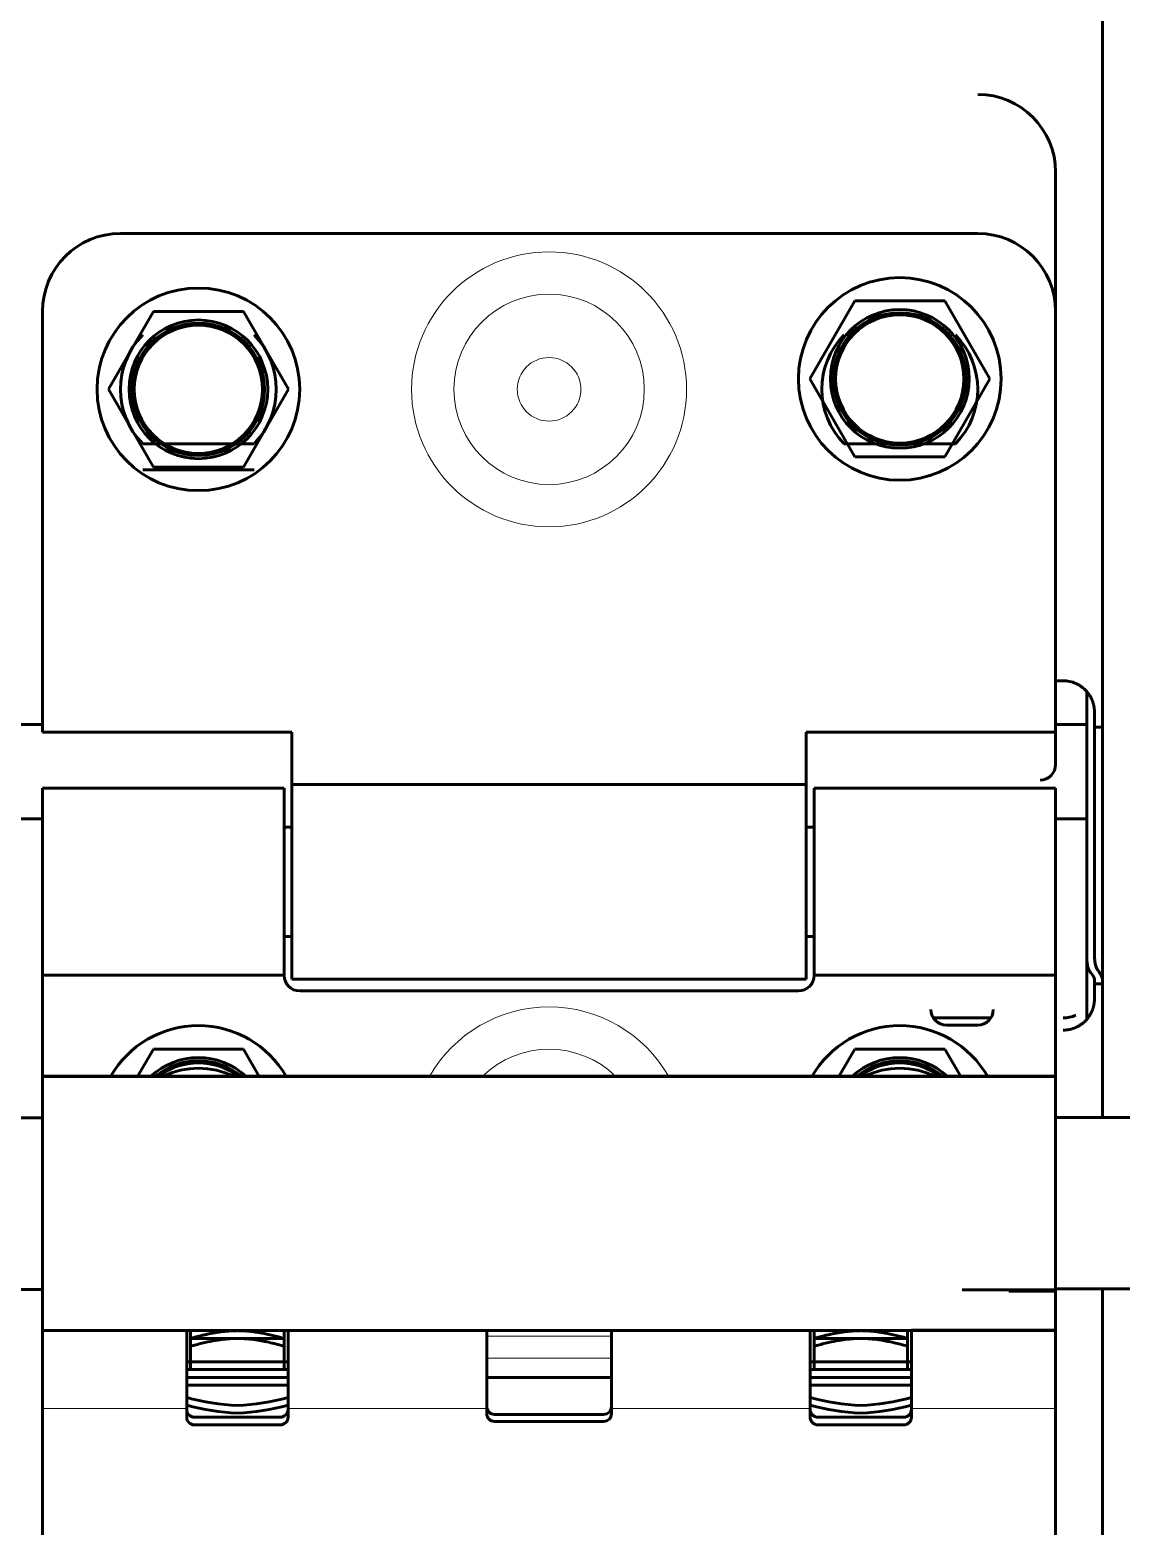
# Model space of a CAD drawing. Header units: millimetres. Extents: x 0 to 840, y 0 to 594.
# Drawn here: x 228.48 to 233.15, y 444.74 to 451.14 of the extents above; entities that cross this region are included whole.
import ezdxf

# ---------------------------------------------------------------- set-up
doc = ezdxf.new("R2010")
doc.units = ezdxf.units.MM
doc.linetypes.add('K5LT_BASIC', pattern=[0])
doc.linetypes.add('K5LT_THIN', pattern=[0])
doc.layers.add('Системный слой', color=7, linetype='Continuous')

msp = doc.modelspace()

# ---------------------------------------------------------------- linework, layer by layer
at = {"layer": 'Системный слой', "color": 5, "linetype": 'K5LT_BASIC', "lineweight": 60, "true_color": 0x0000ff}
for p, q in [((233.06929, 479.15139), (233.06929, 448.15513)), ((232.86929, 450.52806), (232.86929, 447.99472)), ((228.86929, 450.26623), (232.53595, 450.26623)), ((228.53595, 448.1329), (228.53595, 449.9329)), ((229.01017, 449.9329), (228.81772, 449.59957)), ((229.39507, 449.9329), (229.01017, 449.9329)), ((229.58752, 449.59957), (229.39507, 449.9329)), ((232.01017, 449.97747), (231.81772, 449.64413)), ((232.39507, 449.97747), (232.01017, 449.97747)), ((232.58752, 449.64413), (232.39507, 449.97747)), ((232.86929, 449.9329), (232.86929, 448.1329)), ((232.01017, 449.3108), (231.81772, 449.64413)), ((232.39507, 449.3108), (232.58752, 449.64413)), ((229.01017, 449.26623), (228.81772, 449.59957)), ((229.39507, 449.26623), (229.58752, 449.59957)), ((229.44067, 449.36623), (228.96457, 449.36623)), ((232.44067, 449.36623), (231.96457, 449.36623)), ((232.01017, 449.3108), (232.39507, 449.3108)), ((228.96457, 449.25482), (229.44067, 449.25482)), ((229.01017, 449.26623), (229.39507, 449.26623)), ((232.86929, 448.3528), (232.90163, 448.3528)), ((233.00262, 448.30662), (233.00262, 448.26526)), ((233.00262, 448.26526), (233.00262, 448.16526)), ((233.03525, 448.21947), (233.03525, 448.15513)), ((150.88135, 448.16526), (228.53595, 448.16526)), ((229.60262, 448.1329), (228.53595, 448.1329)), ((229.60262, 447.90957), (229.60262, 448.1329)), ((232.86929, 448.1329), (231.80262, 448.1329)), ((231.80262, 448.1329), (231.80262, 447.90957)), ((232.86929, 448.16526), (233.00262, 448.16526)), ((233.00262, 448.16526), (233.00262, 447.76191)), ((233.03525, 448.15513), (233.06929, 448.15513)), ((233.03595, 448.15513), (233.03595, 447.58639)), ((233.06929, 448.15513), (233.06929, 447.07292)), ((228.53595, 447.0929), (228.53595, 447.8929)), ((228.53595, 447.8929), (229.56929, 447.8929)), ((229.56929, 447.0929), (229.56929, 447.8929)), ((229.60262, 447.90957), (229.60262, 447.07623)), ((229.60262, 447.90957), (231.80262, 447.90957)), ((231.80262, 447.07623), (231.80262, 447.90957)), ((231.83595, 447.8929), (232.86929, 447.8929)), ((231.83595, 447.8929), (231.83595, 447.0929)), ((232.86929, 447.0929), (232.86929, 447.8929)), ((150.90262, 447.76191), (228.53595, 447.76191)), ((232.86929, 447.76191), (233.00262, 447.76191)), ((233.00262, 447.76191), (233.00262, 447.50076)), ((229.56929, 447.72623), (229.60262, 447.72623)), ((231.80262, 447.72623), (231.83595, 447.72623)), ((233.03595, 447.57511), (233.03595, 447.58639)), ((233.03595, 447.57511), (233.03595, 447.31964)), ((233.00262, 447.50076), (233.00262, 447.23764)), ((232.86929, 446.94806), (232.86929, 447.34198)), ((233.03595, 447.17097), (233.03595, 447.31964)), ((229.56929, 447.25957), (229.60262, 447.25957)), ((231.80262, 447.25957), (231.83595, 447.25957)), ((233.00262, 447.23764), (233.00262, 446.97452)), ((233.06929, 447.10891), (233.06929, 446.4829)), ((228.53595, 447.0929), (229.56929, 447.0929)), ((228.53595, 446.65957), (228.53595, 447.0929)), ((229.60262, 447.07623), (231.80262, 447.07623)), ((231.83595, 447.0929), (232.86929, 447.0929)), ((232.86929, 446.65957), (232.86929, 447.0929)), ((233.03525, 447.05652), (233.06929, 447.05652)), ((233.03525, 447.05652), (233.03525, 446.99192)), ((233.03595, 447.05652), (233.03595, 447.07292)), ((233.06929, 447.05652), (233.06929, 447.07292)), ((233.06929, 447.05652), (233.06929, 446.48472)), ((231.76929, 447.02623), (229.63595, 447.02623)), ((233.00262, 446.97452), (233.00262, 446.90477)), ((232.45606, 446.91098), (232.34604, 446.91098)), ((232.40262, 446.87957), (232.53595, 446.87957)), ((232.45606, 446.91098), (232.50744, 446.91098)), ((232.50744, 446.91098), (232.57595, 446.91098)), ((232.59253, 446.91098), (232.57595, 446.91098)), ((229.01017, 446.77764), (228.942, 446.65957)), ((229.39507, 446.77764), (229.01017, 446.77764)), ((229.46324, 446.65957), (229.39507, 446.77764)), ((232.01017, 446.77764), (231.942, 446.65957)), ((232.39507, 446.77764), (232.01017, 446.77764)), ((232.46324, 446.65957), (232.39507, 446.77764)), ((228.53595, 446.66139), (232.86929, 446.66139)), ((228.53595, 446.65957), (228.53595, 445.5729)), ((232.86929, 446.65957), (228.53595, 446.65957)), ((228.53595, 446.65957), (232.86929, 446.65957)), ((228.53595, 446.65957), (228.53595, 445.5729)), ((232.86929, 445.74751), (232.86929, 446.66139)), ((232.86929, 446.65957), (232.86929, 445.5729)), ((232.86929, 446.65957), (232.86929, 445.5729)), ((228.20262, 446.4829), (228.53595, 446.4829)), ((234.53595, 446.48472), (232.86929, 446.48472)), ((228.20262, 445.74957), (228.53595, 445.74957)), ((232.46929, 445.74751), (232.86929, 445.74751)), ((232.86929, 445.74139), (232.66929, 445.74139)), ((234.53595, 445.75139), (232.86929, 445.75139)), ((232.86929, 445.74751), (232.86929, 445.74139)), ((232.86929, 445.74139), (232.86929, 445.57472)), ((233.06929, 445.75139), (233.06929, 413.77201)), ((229.15262, 445.5729), (228.53595, 445.5729)), ((228.53595, 445.23957), (228.53595, 445.5729)), ((228.53595, 445.5729), (229.15262, 445.5729)), ((228.53595, 445.5729), (232.86929, 445.5729)), ((229.15262, 445.5729), (229.15262, 445.2729)), ((229.58595, 445.5729), (229.15262, 445.5729)), ((229.15262, 445.23957), (229.15262, 445.5729)), ((229.16929, 445.53957), (229.16929, 445.5729)), ((229.16929, 445.53957), (229.16929, 445.5729)), ((229.56929, 445.5729), (229.56929, 445.53957)), ((229.56929, 445.53957), (229.56929, 445.5729)), ((230.43595, 445.5729), (229.58595, 445.5729)), ((229.58595, 445.2729), (229.58595, 445.5729)), ((229.58595, 445.5729), (230.43595, 445.5729)), ((229.58595, 445.5729), (229.58595, 445.23957)), ((230.43595, 445.5729), (230.43595, 445.2729)), ((230.96929, 445.5729), (230.43595, 445.5729)), ((230.43595, 445.54927), (230.43595, 445.5729)), ((230.96929, 445.2729), (230.96929, 445.5729)), ((231.81929, 445.5729), (230.96929, 445.5729)), ((230.96929, 445.5729), (231.81929, 445.5729)), ((230.96929, 445.54927), (230.96929, 445.5729)), ((231.81929, 445.5729), (231.81929, 445.2729)), ((232.25262, 445.5729), (231.81929, 445.5729)), ((231.81929, 445.23957), (231.81929, 445.5729)), ((231.83595, 445.53957), (231.83595, 445.5729)), ((231.83595, 445.53957), (231.83595, 445.5729)), ((232.23595, 445.5729), (232.23595, 445.53957)), ((232.23595, 445.53957), (232.23595, 445.5729)), ((232.86929, 445.57472), (232.25262, 445.57472)), ((232.25262, 445.2729), (232.25262, 445.5729)), ((232.86929, 445.5729), (232.25262, 445.5729)), ((232.25262, 445.5729), (232.86929, 445.5729)), ((232.25262, 445.5729), (232.25262, 445.23957)), ((232.86929, 445.23957), (232.86929, 445.5729)), ((229.16929, 445.43957), (229.16929, 445.53957)), ((229.22787, 445.53957), (229.16929, 445.53957)), ((229.16929, 445.53957), (229.16929, 445.50623)), ((229.16929, 445.40623), (229.16929, 445.50623)), ((229.36929, 445.53957), (229.22787, 445.53957)), ((229.56929, 445.53957), (229.36929, 445.53957)), ((229.56929, 445.43957), (229.56929, 445.53957)), ((229.56929, 445.50623), (229.56929, 445.53957)), ((229.56929, 445.40623), (229.56929, 445.50623)), ((230.43595, 445.4556), (230.43595, 445.54927)), ((230.96929, 445.4556), (230.96929, 445.54927)), ((231.83595, 445.43957), (231.83595, 445.53957)), ((231.89453, 445.53957), (231.83595, 445.53957)), ((231.83595, 445.53957), (231.83595, 445.50623)), ((231.83595, 445.40623), (231.83595, 445.50623)), ((232.03595, 445.53957), (231.89453, 445.53957)), ((232.23595, 445.53957), (232.03595, 445.53957)), ((232.23595, 445.43957), (232.23595, 445.53957)), ((232.23595, 445.50623), (232.23595, 445.53957)), ((232.23595, 445.40623), (232.23595, 445.50623)), ((230.43595, 445.3729), (230.43595, 445.4556)), ((230.96929, 445.3729), (230.96929, 445.4556)), ((229.15262, 445.43957), (229.58595, 445.43957)), ((229.58595, 445.40623), (229.15262, 445.40623)), ((231.81929, 445.43957), (232.25262, 445.43957)), ((232.25262, 445.40623), (231.81929, 445.40623)), ((232.23595, 445.40623), (232.25262, 445.40623)), ((229.15262, 445.3729), (229.58595, 445.3729)), ((229.58595, 445.33957), (229.15262, 445.33957)), ((230.43595, 445.3729), (230.96929, 445.3729)), ((230.43595, 445.3729), (230.96929, 445.3729)), ((230.43595, 445.23957), (230.43595, 445.3729)), ((230.96929, 445.3729), (230.96929, 445.23957)), ((231.81929, 445.3729), (232.25262, 445.3729)), ((232.25262, 445.33957), (231.81929, 445.33957)), ((229.15262, 445.2729), (229.15262, 445.23605)), ((229.58595, 445.23605), (229.58595, 445.2729)), ((230.43595, 445.2729), (230.43595, 445.24827)), ((230.96929, 445.24827), (230.96929, 445.2729)), ((231.81929, 445.2729), (231.81929, 445.23605)), ((232.25262, 445.23605), (232.25262, 445.2729)), ((228.53595, 444.61115), (228.53595, 445.23957)), ((229.15262, 445.20309), (229.15262, 445.23957)), ((229.18595, 445.20272), (229.55262, 445.20272)), ((229.58595, 445.23957), (229.58595, 445.20309)), ((230.43595, 445.21776), (230.43595, 445.23957)), ((230.46929, 445.21493), (230.93595, 445.21493)), ((230.93595, 445.18442), (230.46929, 445.18442)), ((230.96929, 445.23957), (230.96929, 445.21776)), ((231.81929, 445.20309), (231.81929, 445.23957)), ((231.85262, 445.20272), (232.21929, 445.20272)), ((232.25262, 445.23957), (232.25262, 445.20309)), ((232.86929, 444.61115), (232.86929, 445.23957)), ((229.55262, 445.16975), (229.18595, 445.16975)), ((232.21929, 445.16975), (231.85262, 445.16975))]:
    msp.add_line(p, q, dxfattribs=at)
at = {"layer": 'Системный слой', "color": 7, "linetype": 'K5LT_THIN', "lineweight": 18}
for p, q in [((230.43595, 445.54927), (230.96929, 445.54927)), ((230.43595, 445.4556), (230.96929, 445.4556)), ((228.53595, 445.23957), (229.15262, 445.23957)), ((229.58595, 445.23957), (230.43595, 445.23957)), ((230.96929, 445.23957), (231.81929, 445.23957)), ((232.25262, 445.23957), (232.86929, 445.23957))]:
    msp.add_line(p, q, dxfattribs=at)
for radius in [0.58805, 0.40718, 0.13589]:
    msp.add_circle((230.70262, 449.59957), radius, dxfattribs=at)
at = {"layer": 'Системный слой', "color": 5, "linetype": 'K5LT_BASIC', "lineweight": 60, "true_color": 0x0000ff}
for centre, radius in [((232.20262, 449.64413), 0.43333), ((229.20262, 449.59957), 0.43333), ((232.20262, 449.64413), 0.29667), ((232.20262, 449.64413), 0.28333), ((229.20262, 449.59957), 0.29667), ((229.20262, 449.59957), 0.28333), ((229.20262, 449.59957), 0.2744), ((232.20262, 449.64413), 0.2744)]:
    msp.add_circle(centre, radius, dxfattribs=at)
for centre, radius, start, end in [((232.53595, 450.52806), 0.33333, 0, 90), ((228.86929, 449.9329), 0.33333, 90, 180), ((232.53595, 449.9329), 0.33333, 0, 90), ((229.20262, 449.59957), 0.33333, 135.572996, 224.427004), ((229.20262, 449.59957), 0.33333, 315.572996, 44.427004), ((232.20262, 449.59957), 0.33333, 135.572996, 224.427004), ((232.20262, 449.59957), 0.33333, 315.572996, 44.427004), ((232.80262, 447.99472), 0.06667, 270, 0), ((229.63595, 447.0929), 0.06667, 180, 270), ((231.76929, 447.0929), 0.06667, 270, 0), ((232.40262, 446.94623), 0.06667, 180, 270), ((232.53595, 446.94623), 0.06667, 270, 0), ((229.20262, 446.44431), 0.43333, 29.784873, 150.215127), ((232.20262, 446.44431), 0.43333, 29.784873, 150.215127), ((229.20262, 446.44431), 0.29667, 46.517314, 133.482686), ((229.20262, 446.44431), 0.28333, 49.440172, 130.559828), ((232.20262, 446.44431), 0.29667, 46.517314, 133.482686), ((232.20262, 446.44431), 0.28333, 49.440172, 130.559828), ((229.20262, 446.44431), 0.2744, 51.670407, 128.329593), ((229.20262, 446.36223), 0.33333, 63.125652, 116.874348), ((232.20262, 446.44431), 0.2744, 51.670407, 128.329593), ((232.20262, 446.36223), 0.33333, 63.125652, 116.874348), ((229.42296, 446.28911), 1.0376, 254.897946, 267.035104), ((229.42296, 446.25578), 1.0376, 254.897946, 267.035104), ((229.31562, 446.28911), 1.0376, 272.964896, 285.102054), ((229.31562, 446.25578), 1.0376, 272.964896, 285.102054), ((230.46929, 445.24827), 0.03333, 180, 270), ((230.93595, 445.24827), 0.03333, 270, 0), ((232.08962, 446.28911), 1.0376, 254.897946, 267.035104), ((232.08962, 446.25578), 1.0376, 254.897946, 267.035104), ((231.98228, 446.28911), 1.0376, 272.964896, 285.102054), ((231.98228, 446.25578), 1.0376, 272.964896, 285.102054), ((229.18595, 445.23605), 0.03333, 180, 270), ((229.18595, 445.20309), 0.03333, 180, 270), ((229.55262, 445.23605), 0.03333, 270, 0), ((229.55262, 445.20309), 0.03333, 270, 0), ((230.46929, 445.21776), 0.03333, 180, 270), ((230.93595, 445.21776), 0.03333, 270, 0), ((231.85262, 445.23605), 0.03333, 180, 270), ((231.85262, 445.20309), 0.03333, 180, 270), ((232.21929, 445.23605), 0.03333, 270, 0), ((232.21929, 445.20309), 0.03333, 270, 0)]:
    msp.add_arc(centre, radius, start, end, dxfattribs=at)
at = {"layer": 'Системный слой', "color": 7, "linetype": 'K5LT_THIN', "lineweight": 18}
for radius, start, end in [(0.58805, 29.531195, 150.468805), (0.40718, 45.384099, 134.615901)]:
    msp.add_arc((230.70262, 446.36972), radius, start, end, dxfattribs=at)
at = {"layer": 'Системный слой', "color": 5, "linetype": 'K5LT_BASIC', "lineweight": 60, "true_color": 0x0000ff}
for centre, major_axis, start_param, end_param in [((232.90163, 448.21947), (0, 0.13333), 5.8716331, 6.2831853), ((232.90163, 447.04431), (0, -0.13333), 0, 0.4115522), ((232.90163, 446.99192), (0, -0.13333), 0, 0.4115522)]:
    msp.add_ellipse(centre, major_axis=major_axis, ratio=0.9999619, start_param=start_param, end_param=end_param, dxfattribs=at)
for points, knots in [([(233.03525, 448.21947), (233.03524, 448.22093), (233.0352, 448.22365), (233.03503, 448.22726), (233.03482, 448.2302), (233.0346, 448.23256), (233.03439, 448.2345), (233.03417, 448.23634), (233.03392, 448.23818), (233.03363, 448.24008), (233.03331, 448.24202), (233.03296, 448.24399), (233.03257, 448.24596), (233.03215, 448.24793), (233.03171, 448.24986), (233.03125, 448.25177), (233.03075, 448.25368), (233.03022, 448.25561), (233.02964, 448.25758), (233.02903, 448.25957), (233.02837, 448.26159), (233.02767, 448.26362), (233.02693, 448.26566), (233.02615, 448.26771), (233.02532, 448.26978), (233.02444, 448.27188), (233.02346, 448.2741), (233.02234, 448.27651), (233.02088, 448.2795), (233.01909, 448.28292), (233.017, 448.28661), (233.01506, 448.28981), (233.01335, 448.29247), (233.01193, 448.29459), (233.01056, 448.29653), (233.00916, 448.29847), (233.00763, 448.30051), (233.00563, 448.30305), (233.00297, 448.30626), (232.9997, 448.30993), (232.9965, 448.31325), (232.99406, 448.31563), (232.99244, 448.31714), (232.99134, 448.31816), (232.99034, 448.31905), (232.98936, 448.31991), (232.98795, 448.32113), (232.98644, 448.32239), (232.98477, 448.32373), (232.98326, 448.32492), (232.98117, 448.32651), (232.97825, 448.32863), (232.97453, 448.33115), (232.97067, 448.33357), (232.96739, 448.33547), (232.96473, 448.33694), (232.96237, 448.33817), (232.95996, 448.33938), (232.95748, 448.34055), (232.95581, 448.3413), (232.95496, 448.34167)], [0, 0, 0, 0, 0.0213832, 0.0414613, 0.0586658, 0.0720056, 0.0837305, 0.0949218, 0.1071159, 0.1201276, 0.1336038, 0.1477438, 0.1622536, 0.1768632, 0.1912146, 0.2052992, 0.219315, 0.2333122, 0.2473424, 0.2613707, 0.2753953, 0.2894339, 0.3034538, 0.3176278, 0.3318899, 0.3465526, 0.3615732, 0.3789577, 0.3984563, 0.4268199, 0.4547134, 0.4822196, 0.500791, 0.5175638, 0.5326876, 0.5479586, 0.5649191, 0.5834214, 0.6120466, 0.6473793, 0.6803957, 0.7025181, 0.7138949, 0.7235543, 0.7316687, 0.7399548, 0.7487931, 0.7678161, 0.7778268, 0.7902213, 0.8047914, 0.8282614, 0.859565, 0.8907445, 0.9150885, 0.9316377, 0.9483601, 0.9654198, 0.9826378, 1, 1, 1, 1]), ([(233.02167, 447.10102), (233.02116, 447.10162), (233.02012, 447.10287), (233.01859, 447.10487), (233.01719, 447.10687), (233.01604, 447.10864), (233.01521, 447.11), (233.01458, 447.11109), (233.01396, 447.1122), (233.01327, 447.11349), (233.01251, 447.11499), (233.01182, 447.11645), (233.01118, 447.11787), (233.01059, 447.11927), (233.00999, 447.12075), (233.00939, 447.12235), (233.00879, 447.12405), (233.0082, 447.12586), (233.00762, 447.12776), (233.00704, 447.12983), (233.00644, 447.13216), (233.00569, 447.13545), (233.00476, 447.14025), (233.00384, 447.14665), (233.00319, 447.15351), (233.00286, 447.15936), (233.0027, 447.16389), (233.00263, 447.16751), (233.00262, 447.16985), (233.00262, 447.17097)], [0, 0, 0, 0, 0.0341792, 0.0712739, 0.1101489, 0.1411211, 0.1639162, 0.1799439, 0.196255, 0.2196146, 0.2439181, 0.2691957, 0.2896824, 0.3111878, 0.3344075, 0.3583458, 0.3841062, 0.410964, 0.4392208, 0.4677686, 0.5014003, 0.5398131, 0.607332, 0.7010577, 0.7972102, 0.8716291, 0.9184564, 0.9612817, 1, 1, 1, 1]), ([(233.05024, 447.11408), (233.04907, 447.11569), (233.0469, 447.11901), (233.04414, 447.1243), (233.04152, 447.13063), (233.03929, 447.13799), (233.0376, 447.14636), (233.03667, 447.15393), (233.0362, 447.16046), (233.03599, 447.1658), (233.03595, 447.16928), (233.03595, 447.17097)], [0, 0, 0, 0, 0.1051374, 0.2112465, 0.3182614, 0.4663789, 0.6102548, 0.7498921, 0.8392037, 0.9225573, 1, 1, 1, 1]), ([(233.06929, 447.07292), (233.06929, 447.07332), (233.06927, 447.07412), (233.06917, 447.07536), (233.06902, 447.07664), (233.0688, 447.07796), (233.06852, 447.07933), (233.06817, 447.08074), (233.06776, 447.0822), (233.06728, 447.0837), (233.06674, 447.08525), (233.06613, 447.08685), (233.06545, 447.0885), (233.0647, 447.0902), (233.06388, 447.09195), (233.06298, 447.09375), (233.06202, 447.0956), (233.06099, 447.09749), (233.0599, 447.09941), (233.05874, 447.10137), (233.0575, 447.10337), (233.0562, 447.10542), (233.05482, 447.10752), (233.05337, 447.10967), (233.05184, 447.11186), (233.05078, 447.11334), (233.05024, 447.11408)], [0, 0, 0, 0, 0.0377364, 0.0756117, 0.1136293, 0.1519589, 0.1904779, 0.2294757, 0.2687677, 0.3084781, 0.3483459, 0.3887932, 0.4296493, 0.4711917, 0.513065, 0.555584, 0.598386, 0.6414721, 0.6845234, 0.7279641, 0.771809, 0.8164046, 0.8613757, 0.9070634, 0.953252, 1, 1, 1, 1]), ([(233.03595, 447.07292), (233.03595, 447.07329), (233.03593, 447.07404), (233.03582, 447.07518), (233.03564, 447.07635), (233.0354, 447.07755), (233.03509, 447.07875), (233.03472, 447.07998), (233.03429, 447.0812), (233.0338, 447.08244), (233.03327, 447.08368), (233.03269, 447.08492), (233.03207, 447.08615), (233.03142, 447.08737), (233.03074, 447.08856), (233.03003, 447.08973), (233.02931, 447.09089), (233.02856, 447.09204), (233.02778, 447.09318), (233.02698, 447.09431), (233.02615, 447.09544), (233.02531, 447.09656), (233.02444, 447.09767), (233.02354, 447.09879), (233.02262, 447.09991), (233.02199, 447.10065), (233.02167, 447.10102)], [0, 0, 0, 0, 0.0476474, 0.0952216, 0.1427167, 0.1899767, 0.2371276, 0.2836922, 0.329868, 0.3753918, 0.4206792, 0.4649785, 0.5084558, 0.5504521, 0.5917478, 0.631614, 0.6706749, 0.7087492, 0.7466394, 0.7839184, 0.8207597, 0.856977, 0.8930353, 0.9287807, 0.9644296, 1, 1, 1, 1]), ([(232.95496, 446.86972), (232.95576, 446.87007), (232.95744, 446.87082), (232.96006, 446.87206), (232.96327, 446.87367), (232.96695, 446.87565), (232.97098, 446.87801), (232.97477, 446.8804), (232.97824, 446.88276), (232.98132, 446.88499), (232.98396, 446.88701), (232.98624, 446.88884), (232.98825, 446.89052), (232.99088, 446.8928), (232.99343, 446.89515), (232.99589, 446.89755), (232.9977, 446.89938), (232.99946, 446.90124), (233.00118, 446.90312), (233.00285, 446.90502), (233.00447, 446.90694), (233.00605, 446.90887), (233.00757, 446.91081), (233.00904, 446.91276), (233.01046, 446.91471), (233.01199, 446.91689), (233.01361, 446.91931), (233.01531, 446.92198), (233.01681, 446.92447), (233.01812, 446.92676), (233.01926, 446.92882), (233.02035, 446.93088), (233.02138, 446.93292), (233.02236, 446.93493), (233.02328, 446.9369), (233.02415, 446.93884), (233.02496, 446.94076), (233.02575, 446.94267), (233.02649, 446.94456), (233.0272, 446.94645), (233.02786, 446.94833), (233.02849, 446.95018), (233.02909, 446.95201), (233.02964, 446.9538), (233.03015, 446.95555), (233.03062, 446.95725), (233.03106, 446.9589), (233.03146, 446.96051), (233.03185, 446.96211), (233.03221, 446.96372), (233.03255, 446.96535), (233.03288, 446.96699), (233.03318, 446.96862), (233.03346, 446.97023), (233.03371, 446.97179), (233.03393, 446.97329), (233.03412, 446.97468), (233.03428, 446.97596), (233.03442, 446.97713), (233.03454, 446.97826), (233.03466, 446.97943), (233.03477, 446.98072), (233.03489, 446.98219), (233.035, 446.98385), (233.0351, 446.98571), (233.03518, 446.9877), (233.03523, 446.98977), (233.03525, 446.9912), (233.03525, 446.99192)], [0, 0, 0, 0, 0.0166058, 0.0350516, 0.0553406, 0.0849392, 0.1145925, 0.1442142, 0.1702333, 0.1944618, 0.216876, 0.2336941, 0.2504974, 0.2672751, 0.3007932, 0.3175558, 0.3343009, 0.3510389, 0.3677092, 0.384329, 0.4008555, 0.4173371, 0.433652, 0.4498453, 0.4658555, 0.4817956, 0.5028096, 0.5237541, 0.5446458, 0.5602302, 0.5757039, 0.5908844, 0.6058833, 0.6203873, 0.6345315, 0.6481752, 0.6616373, 0.6749229, 0.6881444, 0.7012176, 0.7142606, 0.7271501, 0.7399289, 0.7525239, 0.7650152, 0.7771961, 0.7891065, 0.8008039, 0.8125341, 0.8244012, 0.8365404, 0.8489058, 0.8614295, 0.8736605, 0.8854883, 0.8963617, 0.9065057, 0.9150112, 0.9226455, 0.9296856, 0.9367944, 0.9443827, 0.952603, 0.9617933, 0.9714755, 0.9813067, 0.9908684, 1, 1, 1, 1]), ([(229.36929, 445.5729), (229.36642, 445.5729), (229.3607, 445.57285), (229.35215, 445.57263), (229.34365, 445.57227), (229.33525, 445.57177), (229.327, 445.57114), (229.3189, 445.57041), (229.311, 445.56957), (229.30325, 445.56864), (229.29569, 445.56764), (229.28832, 445.56657), (229.28123, 445.56546), (229.27438, 445.56431), (229.26759, 445.56311), (229.26063, 445.5618), (229.25217, 445.56014), (229.24126, 445.55786), (229.2275, 445.55477), (229.2136, 445.55142), (229.20196, 445.54846), (229.19402, 445.54638), (229.18834, 445.54485), (229.18356, 445.54356), (229.17721, 445.5418), (229.17246, 445.54047), (229.16929, 445.53957)], [0, 0, 0, 0, 0.0421235, 0.0841948, 0.1261117, 0.1674223, 0.2083257, 0.2482107, 0.2874173, 0.3256093, 0.3634516, 0.3999491, 0.4354374, 0.4692609, 0.5024228, 0.5370238, 0.5737239, 0.6296226, 0.7012724, 0.781793, 0.840399, 0.8784516, 0.9028068, 0.9271441, 0.9514454, 1, 1, 1, 1]), ([(229.56928, 445.53957), (229.56139, 445.54181), (229.54523, 445.54628), (229.5206, 445.55257), (229.49613, 445.5582), (229.47362, 445.56271), (229.45483, 445.56592), (229.4406, 445.56798), (229.43045, 445.56924), (229.42337, 445.57002), (229.41783, 445.57057), (229.41288, 445.57102), (229.40795, 445.57142), (229.40304, 445.57177), (229.39815, 445.57207), (229.39327, 445.57233), (229.38841, 445.57254), (229.38359, 445.5727), (229.37879, 445.57282), (229.37404, 445.57289), (229.37088, 445.5729), (229.3693, 445.5729)], [0, 0, 0, 0, 0.12101408, 0.24722825, 0.37494469, 0.4913042, 0.58573391, 0.65600767, 0.70342035, 0.73651628, 0.76107636, 0.78551106, 0.80977322, 0.83400194, 0.85812437, 0.88216424, 0.90602783, 0.92979557, 0.95335343, 0.97676005, 0.99991105, 0.99991105, 0.99991105, 0.99991105]), ([(232.03595, 445.5729), (232.03309, 445.5729), (232.02737, 445.57285), (232.01881, 445.57263), (232.01032, 445.57227), (232.00192, 445.57177), (231.99367, 445.57114), (231.98557, 445.57041), (231.97767, 445.56957), (231.96991, 445.56864), (231.96235, 445.56764), (231.95498, 445.56657), (231.9479, 445.56546), (231.94104, 445.56431), (231.93426, 445.56311), (231.9273, 445.5618), (231.91883, 445.56014), (231.90793, 445.55786), (231.89416, 445.55477), (231.88027, 445.55142), (231.86863, 445.54846), (231.86069, 445.54638), (231.85501, 445.54485), (231.85023, 445.54356), (231.84388, 445.5418), (231.83912, 445.54047), (231.83596, 445.53957)], [0, 0, 0, 0, 0.0421235, 0.0841948, 0.1261117, 0.1674223, 0.2083257, 0.2482107, 0.2874173, 0.3256093, 0.3634516, 0.3999491, 0.4354374, 0.4692609, 0.5024228, 0.5370238, 0.5737239, 0.6296226, 0.7012724, 0.781793, 0.840399, 0.8784516, 0.9028068, 0.9271441, 0.9514454, 1, 1, 1, 1]), ([(232.23595, 445.53957), (232.22806, 445.54181), (232.2119, 445.54628), (232.18726, 445.55257), (232.16279, 445.5582), (232.14029, 445.56271), (232.1215, 445.56592), (232.10726, 445.56798), (232.09712, 445.56924), (232.09004, 445.57002), (232.0845, 445.57057), (232.07955, 445.57102), (232.07462, 445.57142), (232.06971, 445.57177), (232.06481, 445.57207), (232.05994, 445.57233), (232.05508, 445.57254), (232.05025, 445.5727), (232.04546, 445.57282), (232.0407, 445.57289), (232.03754, 445.5729), (232.03597, 445.5729)], [0, 0, 0, 0, 0.12101408, 0.24722825, 0.37494469, 0.4913042, 0.58573391, 0.65600767, 0.70342035, 0.73651628, 0.76107636, 0.78551106, 0.80977322, 0.83400194, 0.85812437, 0.88216424, 0.90602783, 0.92979557, 0.95335343, 0.97676005, 0.99991105, 0.99991105, 0.99991105, 0.99991105]), ([(229.16929, 445.50623), (229.17718, 445.50848), (229.19334, 445.51294), (229.21797, 445.51924), (229.24869, 445.5263), (229.28293, 445.53278), (229.31867, 445.53736), (229.3467, 445.53925), (229.36291, 445.53957), (229.36929, 445.53957)], [0, 0, 0, 0, 1.2101408, 2.4722825, 3.7494469, 5.8573391, 7.6107636, 9.0602783, 10, 10, 10, 10]), ([(229.36929, 445.53957), (229.37786, 445.53957), (229.3947, 445.53913), (229.42413, 445.5369), (229.45422, 445.53289), (229.47966, 445.52821), (229.50265, 445.52341), (229.5308, 445.51682), (229.55506, 445.51028), (229.56928, 445.50623)], [0, 0, 0, 0, 1.2611172, 2.4821069, 4.3543736, 5.7372393, 6.296226, 7.8179304, 10, 10, 10, 10]), ([(231.83596, 445.50623), (231.84385, 445.50848), (231.86001, 445.51294), (231.88464, 445.51924), (231.91535, 445.5263), (231.9496, 445.53278), (231.98534, 445.53736), (232.01337, 445.53925), (232.02958, 445.53957), (232.03595, 445.53957)], [0, 0, 0, 0, 1.2101408, 2.4722825, 3.7494469, 5.8573391, 7.6107636, 9.0602783, 10, 10, 10, 10]), ([(232.03595, 445.53957), (232.04453, 445.53957), (232.06137, 445.53913), (232.0908, 445.5369), (232.12088, 445.53289), (232.14633, 445.52821), (232.16932, 445.52341), (232.19746, 445.51682), (232.22172, 445.51028), (232.23595, 445.50623)], [0, 0, 0, 0, 1.2611172, 2.4821069, 4.3543736, 5.7372393, 6.296226, 7.8179304, 10, 10, 10, 10])]:
    msp.add_open_spline(points, degree=3, knots=knots, dxfattribs=at)

doc.saveas('drawing.dxf')
